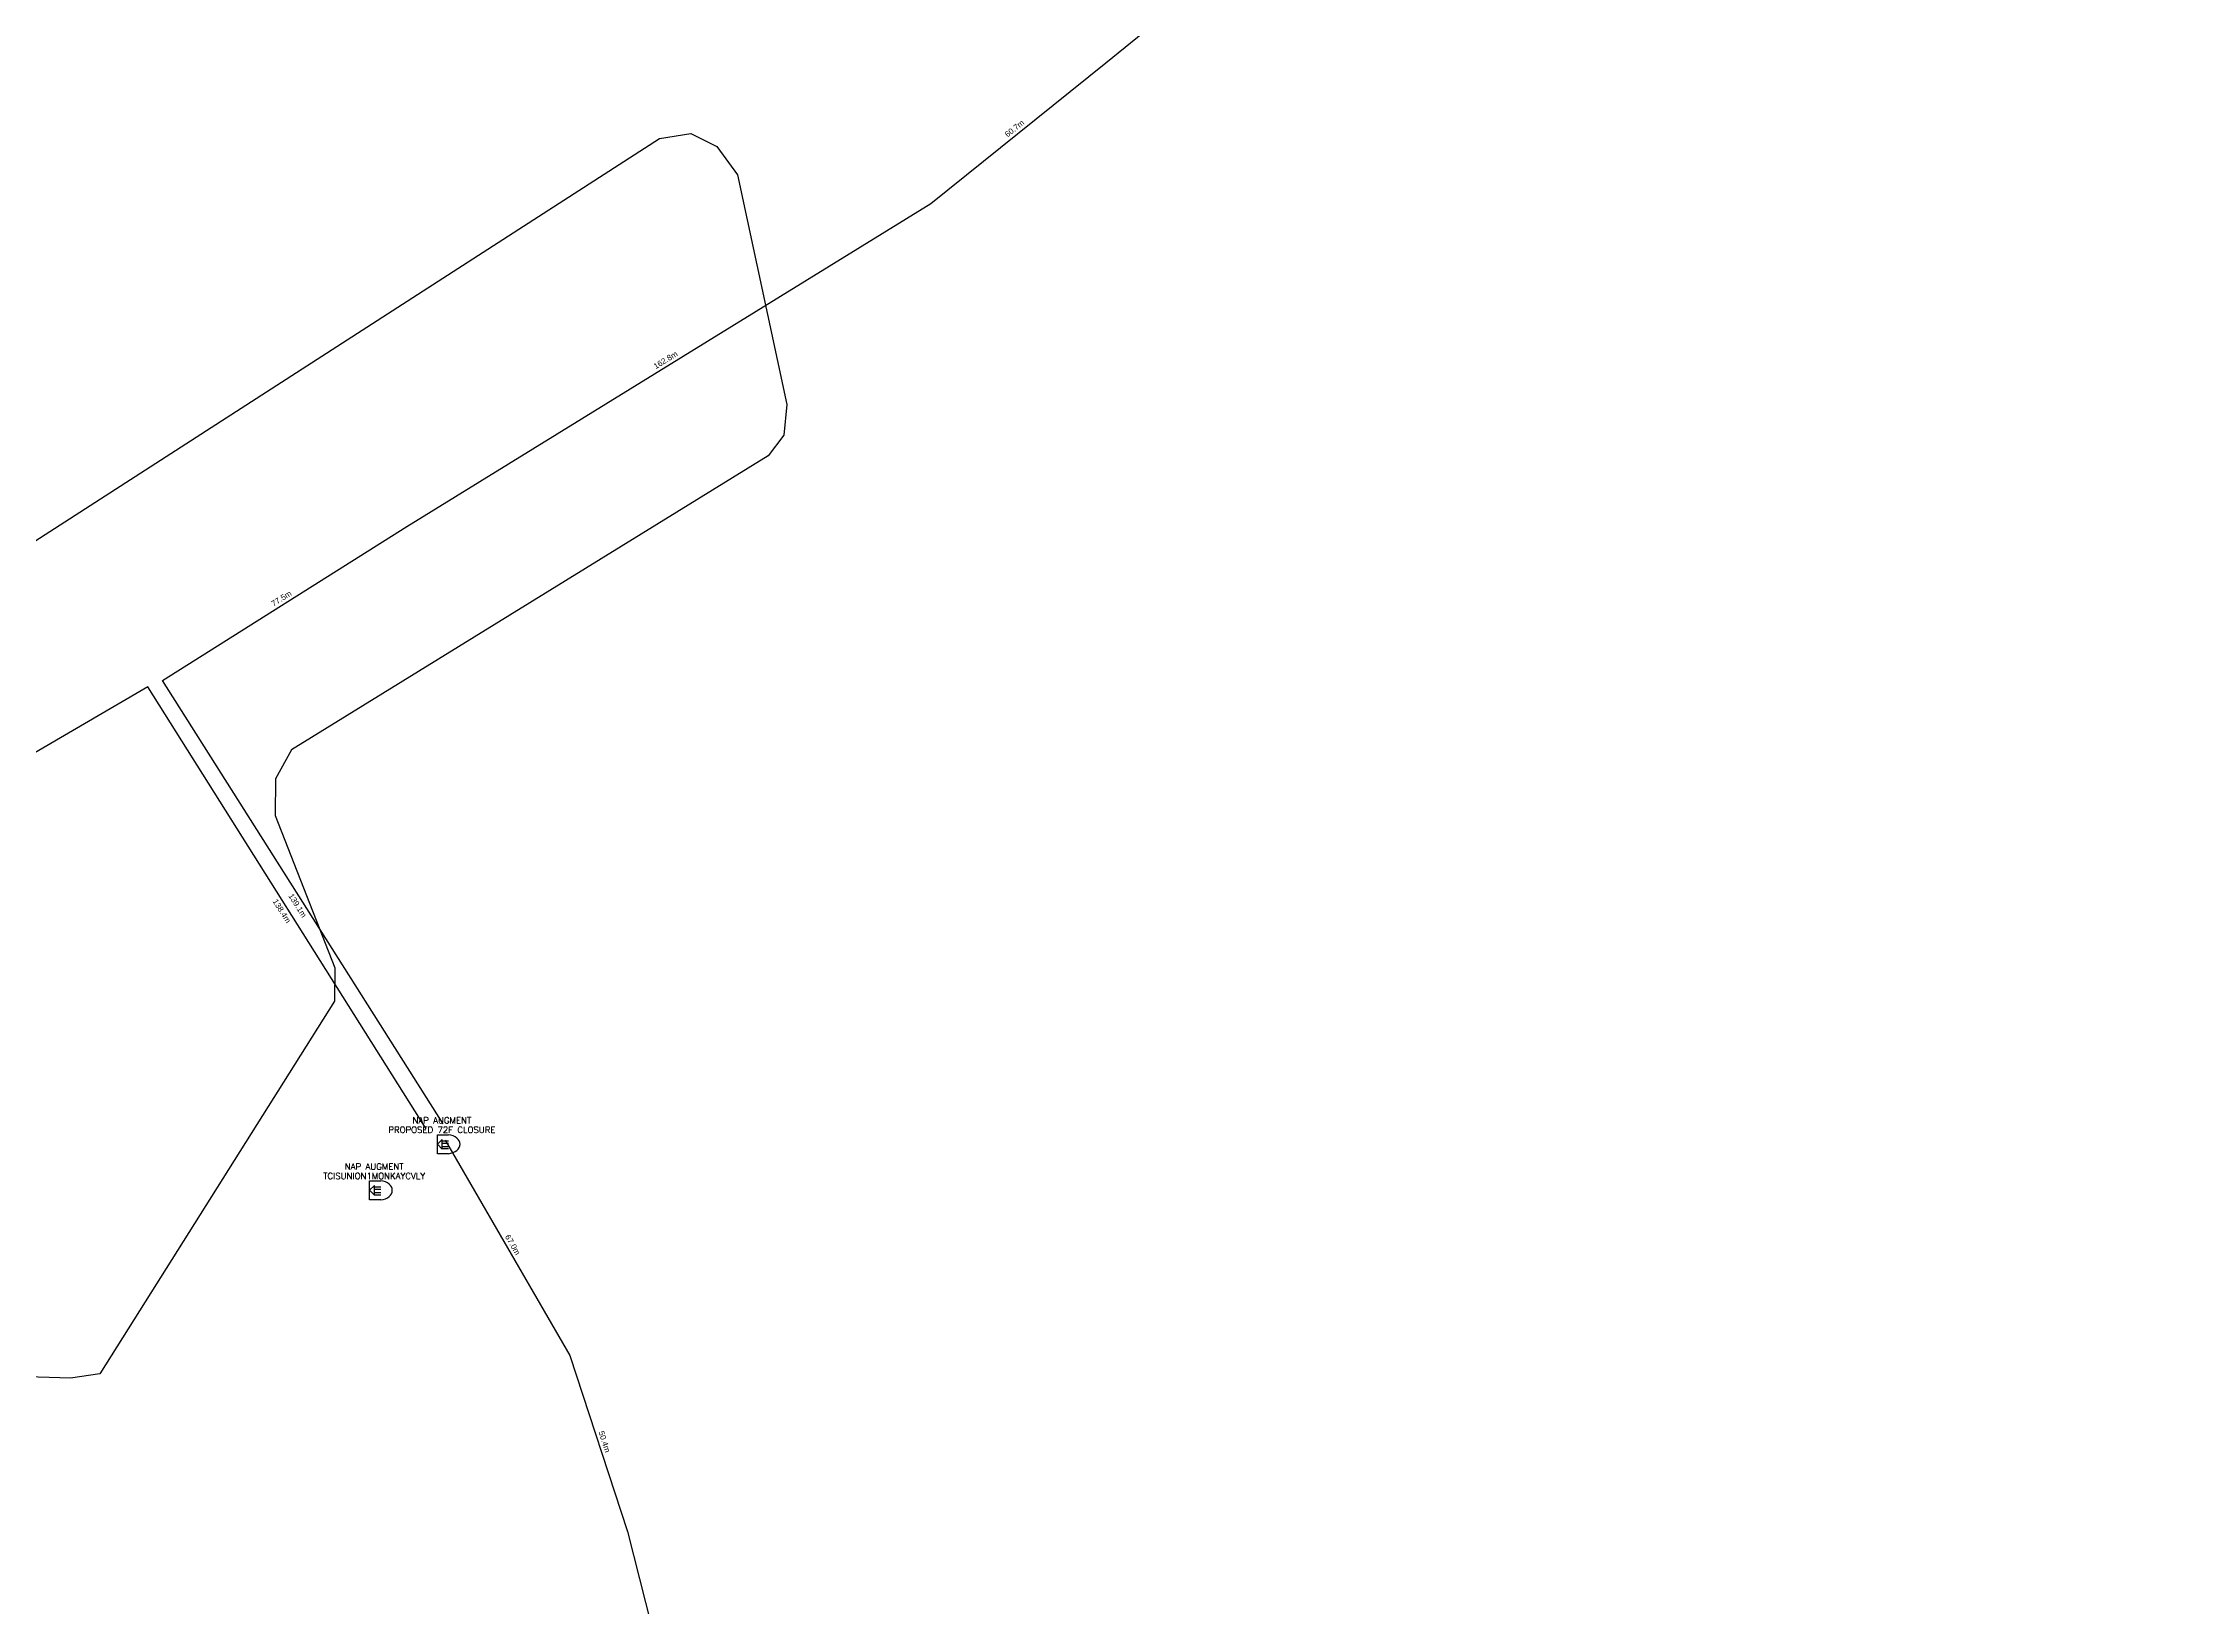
# Model space of a CAD drawing. Header units: metres. Extents: x 14035133 to 14038958, y 865282 to 868054.
# Drawn here: x 14037000 to 14037565, y 866013 to 866425 of the extents above; entities that cross this region are included whole.
import ezdxf
from ezdxf.enums import TextEntityAlignment as Align

# ---------------------------------------------------------------- set-up
doc = ezdxf.new("R2010")
doc.units = ezdxf.units.M
doc.header["$MEASUREMENT"] = 0
for name, color, linetype in [('CLUSTER_BOUNDARIES', 8, 'CONTINUOUS'), ('FEEDER_CABLES', 6, 'CONTINUOUS'), ('NEW NAP', 1, 'CONTINUOUS'), ('OLT_POI', 5, 'CONTINUOUS'), ('p-mh', 1, 'CONTINUOUS'), ('SPAN', 7, 'CONTINUOUS')]:
    doc.layers.add(name, color=color, linetype=linetype)
doc.styles.add('SIMPLEX', font='simplex.shx')
doc.styles.get("Standard").update_dxf_attribs({"font": 'arial.ttf'})

# ---------------------------------------------------------------- blocks, each defined once
blk = doc.blocks.new('GLOBE NAP PROPOSED')
at = {"layer": 'NEW NAP', "color": 1}
for p, q in [((-1.2728, 2.5133), (1.6758, 2.5133)), ((-1.2728, -2.5133), (-1.2728, 2.5133)), ((1.6758, -2.5133), (-1.2728, -2.5133))]:
    blk.add_line(p, q, dxfattribs=at)
blk.add_lwpolyline([(-1.2728, 0), (0, -1.2728), (0, 1.2728), (-1.2728, 0)], close=True, dxfattribs=at)
for points in [[(0, 0.885), (1.6758, 0.885)], [(0, 0.3137), (1.6758, 0.3137)], [(0, -0.5948), (1.6758, -0.5948)], [(0, -1.1661), (1.6758, -1.1661)]]:
    blk.add_lwpolyline(points, dxfattribs=at)
blk.add_ellipse((0.9981, 0), major_axis=(3.7034, 0), ratio=0.6903, start_param=4.8964, end_param=7.67, dxfattribs=at)
at = {"layer": 'p-mh', "color": 1, "style": 'SIMPLEX'}
for tag, p in [('MHNO', (-0.0713, 4.9495)), ('MHTYPE', (-0.0713, 2.4748))]:
    blk.add_attdef(tag, text='', height=1.65, dxfattribs=at).set_placement(p, align=Align.BOTTOM_CENTER)

msp = doc.modelspace()

# ---------------------------------------------------------------- linework, layer by layer
at = {"layer": 'CLUSTER_BOUNDARIES'}
msp.add_lwpolyline([(14036933.87, 866252.38), (14037162.35, 866399.45), (14037170.61, 866400.82), (14037177.45, 866397.39), (14037182.87, 866389.87), (14037195.85, 866329.41), (14037195.07, 866321.31), (14037190.91, 866315.91), (14037065.39, 866238.45), (14037061.15, 866230.85), (14037061.03, 866221.22), (14037076.83, 866181.05), (14037076.69, 866172.29), (14037014.91, 866074.15), (14037007.16, 866072.97), (14036970.29, 866074.15)], dxfattribs=at)
at = {"layer": 'FEEDER_CABLES'}
for points in [[(14037105.32, 866139.95), (14037031.35, 866256.72), (14037095.75, 866297.27), (14037233.77, 866382.33), (14037279.92, 866419.43), (14037357.85, 866482.58), (14037392.58, 866505.58), (14037422.35, 866516.53), (14037475.27, 866517.08), (14037541.67, 866516.67), (14037573.31, 866523.86), (14037667.57, 866567.12), (14037766.25, 866633.39), (14037870.83, 866712.38), (14037972.26, 866772.62), (14038118.41, 866848.02), (14038367.58, 866971.79), (14038448.52, 867008.17), (14038494.83, 867046.5), (14038543.34, 867102.91), (14038629.9, 867147.27), (14038650.85, 867156.03), (14038818.91, 866935.48)], [(14037100.85, 866138.68), (14037027.51, 866255.09), (14036892.71, 866176.39)], [(14037105.82, 866135.71), (14037138.73, 866078.97), (14037153.93, 866032.59), (14037175.97, 865945.75), (14037311.32, 865853.57), (14037369.19, 865816.1), (14037420.31, 865773.09), (14037442.82, 865749.37), (14037458.56, 865736.84), (14037481.89, 865734.84), (14037503.73, 865736.34), (14037526.54, 865734.34), (14037559.72, 865721.89), (14037601.14, 865719.41), (14037654.76, 865730.85), (14037717.25, 865744.4), (14037749.93, 865744.89), (14037793.18, 865725.86), (14037920.69, 865654.5), (14037958.38, 865640.62), (14037995.88, 865596.85), (14037992.03, 865499.48), (14037903.69, 865461.41)]]:
    msp.add_lwpolyline(points, dxfattribs=at)

# ---------------------------------------------------------------- block references
at = {"layer": 'OLT_POI', "color": 5}
for p, values in [((14037105.07, 866134.61), {'MHTYPE': 'PROPOSED 72F CLOSURE', 'MHNO': 'NAP AUGMENT'}), ((14037087.23, 866122.47), {'MHTYPE': 'TCISUNION1MONKAYCVLY', 'MHNO': 'NAP AUGMENT'})]:
    msp.add_blockref('GLOBE NAP PROPOSED', p, dxfattribs=at).add_auto_attribs(values)

# ---------------------------------------------------------------- texts
at = {"layer": 'SPAN', "color": 7}
for s, rotation, p in [('60.7m', 38.79, (14037255.84, 866402.13)), ('162.8m', 31.65, (14037163.92, 866341.16)), ('77.5m', 32.19, (14037062.7, 866278.35)), ('138.4m', 302.21, (14037062.83, 866196.03)), ('139.1m', 302.35, (14037066.98, 866197.48)), ('67.0m', 300.11, (14037123.66, 866108.14)), ('50.4m', 288.15, (14037147.85, 866056.28))]:
    msp.add_text(s, height=1.5, rotation=rotation, dxfattribs=at).set_placement(p, align=Align.MIDDLE_CENTER)

doc.saveas('drawing.dxf')
